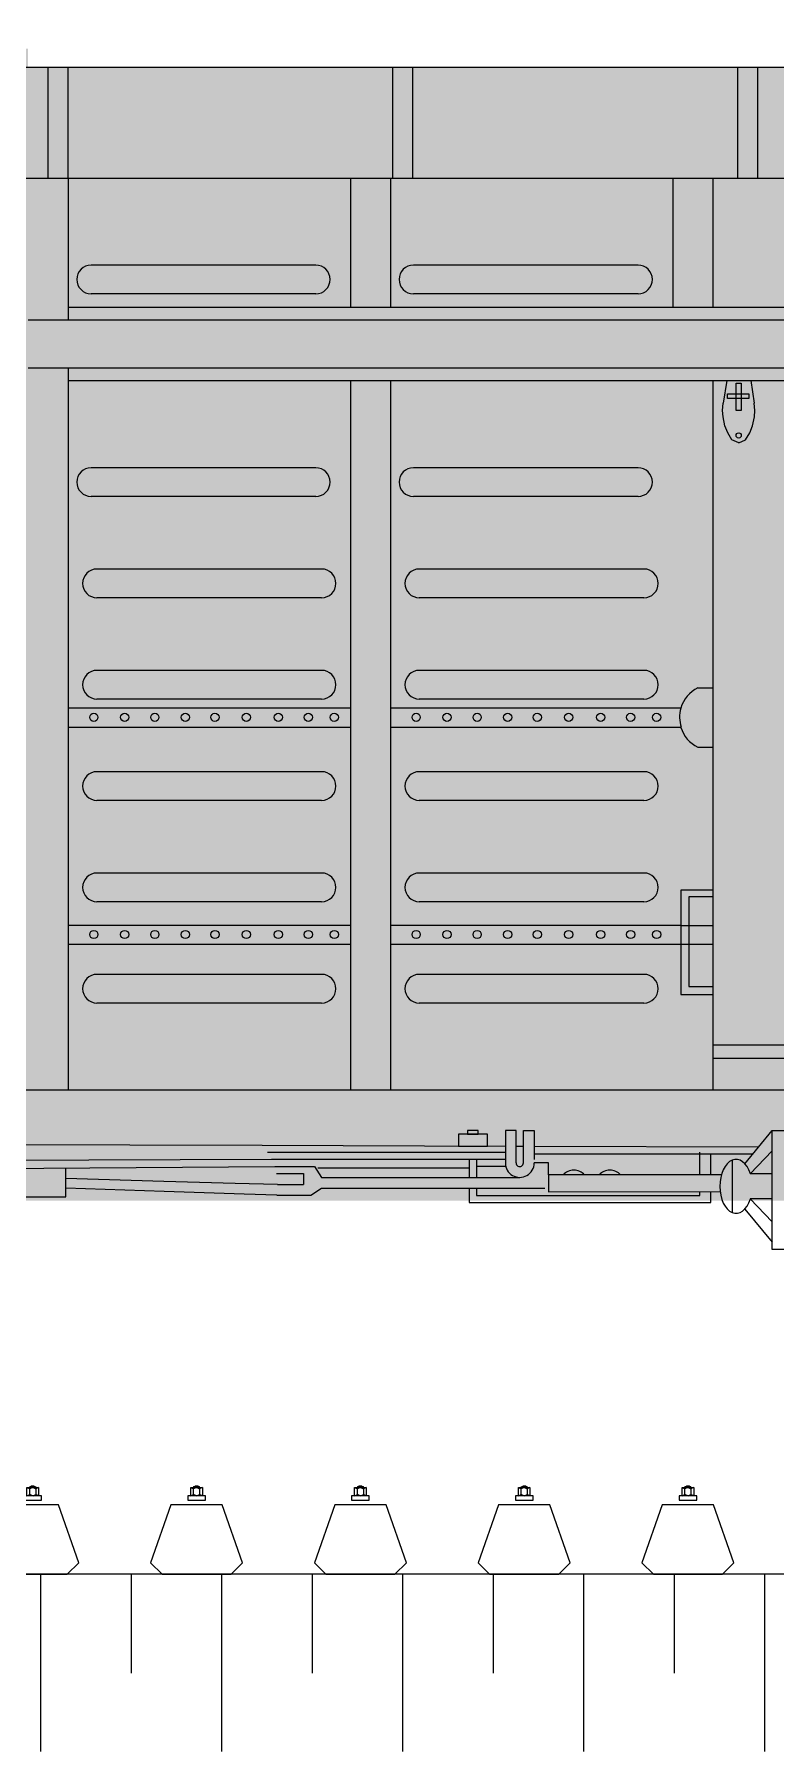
# Model space of a CAD drawing. Extents: x -47970 to 37163, y -191118 to -99096.
# Drawn here: x -5991 to -3533, y -144646 to -138948 of the extents above; entities that cross this region are included whole.
import ezdxf

# ---------------------------------------------------------------- set-up
doc = ezdxf.new("R2010")
doc.units = 0
doc.header["$LTSCALE"] = 45
doc.header["$MEASUREMENT"] = 0
doc.linetypes.add('K5LT_THIN', pattern=[0])
for name, color, linetype, lineweight in [('2.Тонкая', 7, 'CONTINUOUS', 18), ('второстепенные', 7, 'CONTINUOUS', 25), ('линии', 7, 'CONTINUOUS', 35), ('штриховка', 7, 'CONTINUOUS', 9)]:
    doc.layers.add(name, color=color, linetype=linetype, lineweight=lineweight)
doc.layers.add('R', color=1, linetype='CONTINUOUS')

# ---------------------------------------------------------------- blocks, each defined once
blk = doc.blocks.new('*U88')
at = {"layer": 'штриховка', "ltscale": 100, "true_color": 0xffffff}
h = blk.add_hatch(color=7, dxfattribs=at)
h.dxf.hatch_style = 1
edge = h.paths.add_edge_path()
edge.add_line((6859.5, 4171.8), (6859.6, 4223))
edge.add_line((6859.6, 4223), (6859.6, 4530.7))
edge.add_arc((6800.4, 4530.7), 59.2, 0, 90)
edge.add_line((6800.4, 4589.9), (-6800.4, 4589.9))
edge.add_arc((-6800.4, 4530.7), 59.2, 90, 180)
edge.add_line((-6859.6, 4530.7), (-6859.6, 4223))
edge.add_line((-6859.6, 4223), (-6859.6, 4057.8))
edge.add_line((-6859.6, 4057.8), (-6859.5, 4057.8))
edge.add_line((-6859.5, 4057.8), (-6859.5, 1197.2))
edge.add_line((-6859.5, 1197.2), (-6934.8, 1197.2))
edge.add_line((-6934.8, 1197.2), (-6934.8, 830.7))
edge.add_line((-6934.8, 830.7), (-6361, 830.7))
edge.add_ellipse((-5949.5, 501.3), major_axis=(0, 527.1), ratio=1, start_angle=411.3283, end_angle=521.9971)
edge.add_line((-6112.4, 0), (-5786.6, 0))
edge.add_ellipse((-5949.5, 501.3), major_axis=(0, 527.1), ratio=1, start_angle=198.0029, end_angle=234.647)
edge.add_ellipse((-5949.5, 501.3), major_axis=(0, 527.1), ratio=1, start_angle=234.647, end_angle=237.3136)
edge.add_line((-5505.9, 216.7), (-5473.6, 221.6))
edge.add_ellipse((-5520.8, 294.2), major_axis=(0, 86.6), ratio=1, start_angle=213.0505, end_angle=238.1758)
edge.add_line((-5447.2, 248.5), (-5431, 228.4))
edge.add_ellipse((-5377.5, 271.7), major_axis=(0, 68.8), ratio=1, start_angle=128.9623, end_angle=166.6331)
edge.add_ellipse((-5377.5, 271.7), major_axis=(0, 68.8), ratio=1, start_angle=166.6331, end_angle=180)
edge.add_line((-5377.5, 202.8), (-4999.8, 202.8))
edge.add_line((-4999.8, 202.8), (-4622.1, 202.8))
edge.add_ellipse((-4622.1, 271.7), major_axis=(0, 68.8), ratio=1, start_angle=180, end_angle=193.3669)
edge.add_ellipse((-4622.1, 271.7), major_axis=(0, 68.8), ratio=1, start_angle=193.3669, end_angle=231.0377)
edge.add_line((-4568.5, 228.4), (-4552.3, 248.5))
edge.add_ellipse((-4478.7, 294.2), major_axis=(0, 86.6), ratio=1, start_angle=121.8242, end_angle=146.9495)
edge.add_line((-4525.9, 221.6), (-4493.7, 216.7))
edge.add_ellipse((-4050, 501.3), major_axis=(0, 527.1), ratio=1, start_angle=122.6864, end_angle=125.353)
edge.add_ellipse((-4050, 501.3), major_axis=(0, 527.1), ratio=1, start_angle=125.353, end_angle=161.9971)
edge.add_line((-4212.9, 0), (-3887.1, 0))
edge.add_ellipse((-4050, 501.3), major_axis=(0, 527.1), ratio=1, start_angle=198.0029, end_angle=308.6717)
edge.add_line((-3638.5, 830.7), (3638.5, 830.7))
edge.add_ellipse((4050, 501.3), major_axis=(0, 527.1), ratio=1, start_angle=51.3283, end_angle=161.9971)
edge.add_line((3887.1, 0), (4212.9, 0))
edge.add_ellipse((4050, 501.3), major_axis=(0, 527.1), ratio=1, start_angle=198.0029, end_angle=234.647)
edge.add_ellipse((4050, 501.3), major_axis=(0, 527.1), ratio=1, start_angle=234.647, end_angle=237.3136)
edge.add_line((4493.7, 216.7), (4525.9, 221.6))
edge.add_ellipse((4478.7, 294.2), major_axis=(0, 86.6), ratio=1, start_angle=213.0505, end_angle=238.1758)
edge.add_line((4552.3, 248.5), (4568.5, 228.4))
edge.add_ellipse((4622.1, 271.7), major_axis=(0, 68.8), ratio=1, start_angle=128.9623, end_angle=166.6331)
edge.add_ellipse((4622.1, 271.7), major_axis=(0, 68.8), ratio=1, start_angle=166.6331, end_angle=180)
edge.add_line((4622.1, 202.8), (4999.8, 202.8))
edge.add_line((4999.8, 202.8), (5377.5, 202.8))
edge.add_ellipse((5377.5, 271.7), major_axis=(0, 68.8), ratio=1, start_angle=180, end_angle=193.3669)
edge.add_ellipse((5377.5, 271.7), major_axis=(0, 68.8), ratio=1, start_angle=193.3669, end_angle=231.0377)
edge.add_line((5431, 228.4), (5447.2, 248.5))
edge.add_ellipse((5520.8, 294.2), major_axis=(0, 86.6), ratio=1, start_angle=121.8242, end_angle=146.9495)
edge.add_line((5473.6, 221.6), (5505.9, 216.7))
edge.add_ellipse((5949.5, 501.3), major_axis=(0, 527.1), ratio=1, start_angle=122.6864, end_angle=125.353)
edge.add_ellipse((5949.5, 501.3), major_axis=(0, 527.1), ratio=1, start_angle=125.353, end_angle=161.9971)
edge.add_line((5786.6, 0), (6112.4, 0))
edge.add_ellipse((5949.5, 501.3), major_axis=(0, 527.1), ratio=1, start_angle=-161.9971, end_angle=-51.3283)
edge.add_line((6361, 830.7), (6934.8, 830.7))
edge.add_line((6934.8, 830.7), (6934.8, 1197.2))
edge.add_line((6934.8, 1197.2), (6859.5, 1197.2))
edge.add_line((6859.5, 1197.2), (6859.5, 4171.8))
h.paths.add_polyline_path([(7365, 1143), (7379.6, 1178.4), (7415, 1193), (7271.6, 1193), (7247.6, 1181), (7199.3, 1116.7), (7175.3, 1104.7), (6934.8, 1104.7), (6934.8, 876.8), (7008, 914.2), (7059.5, 910.6), (7188, 820.4), (7285.7, 810.7), (7431.2, 874.6), (7365, 903.7)])
h.paths.add_polyline_path([(6934.8, 4171.8), (6859.6, 4171.8), (6859.5, 1197.2), (6934.8, 1197.2)], flags=17)
h.paths.add_polyline_path([(-6934.8, 1114.7), (-7092.8, 1114.7), (-7115.9, 1126.3), (-7164.3, 1189.9), (-7189.1, 1203), (-7365, 1203), (-7365, 891.8), (-7203.2, 820.8), (-7153.1, 812.8), (-7104.6, 830.8), (-6977, 920.7), (-6934.8, 923.6)])
h.paths.add_polyline_path([(-7365, 1203), (-7401.3, 1188), (-7415, 1153), (-7415, 913.7), (-7365, 891.8)])
h.paths.add_polyline_path([(-6859.6, 4057.8), (-6934.8, 4057.8), (-6934.8, 1197.2), (-6859.5, 1197.2)], flags=17)
h.paths.add_polyline_path([(-3703, 4700), (-4216, 4700), (-4216, 4652.7), (-3703, 4652.7)])
h.paths.add_polyline_path([(-3703, 4652.7), (-4216, 4652.7), (-4216, 4589.9), (-3703, 4589.9)])
h.paths.add_polyline_path([(-4216, 4652.7), (-4431.6, 4652.7), (-4431.6, 4589.9), (-4216, 4589.9)])
h.paths.add_polyline_path([(-3495.9, 4652.7), (-3703, 4652.7), (-3703, 4589.9), (-3495.9, 4589.9)])
h.paths.add_polyline_path([(4431.6, 4652.7), (4216, 4652.7), (4216, 4589.9), (4431.6, 4589.9)])
h.paths.add_polyline_path([(4216, 4652.7), (3703, 4652.7), (3703, 4589.9), (4216, 4589.9)])
h.paths.add_polyline_path([(4216, 4700), (3703, 4700), (3703, 4652.7), (4216, 4652.7)])
h.paths.add_polyline_path([(3703, 4652.7), (3495.9, 4652.7), (3495.9, 4589.9), (3703, 4589.9)])
at = {"layer": '2.Тонкая'}
for p, q in [((6800.4, 4589.9), (-6800.4, 4589.9)), ((-6859.6, 4223), (6859.6, 4223)), ((-3495.9, 3753.2), (0, 3753.2)), ((-3495.9, 3593.5), (0, 3593.5)), ((-1226.3, 3551.1), (-1226.3, 1197.2)), ((-1226.3, 1347.2), (1226.3, 1347.2)), ((-1226.3, 1302.7), (1226.3, 1302.7)), ((6859.5, 1197.2), (-6859.5, 1197.2))]:
    blk.add_line(p, q, dxfattribs=at)
at = {"layer": '2.Тонкая', "color": 253}
for p, q in [((-3429.5, 4223), (-3429.5, 4589.9)), ((-3363.2, 4223), (-3363.2, 4589.9)), ((-2286.5, 4223), (-2286.5, 4589.9)), ((-2220.2, 4223), (-2220.2, 4589.9)), ((-1143.3, 4223), (-1143.3, 4589.9)), ((-1076.9, 4223), (-1076.9, 4589.9)), ((-3363.2, 4223), (-3363.2, 3753.2)), ((-2427.4, 4223), (-2427.4, 3794.9)), ((-2294.7, 4223), (-2294.7, 3794.9)), ((-1359, 4223), (-1359, 3794.9)), ((-1226.3, 4223), (-1226.3, 3794.9)), ((-2542.3, 3934.5), (-3286.7, 3934.5)), ((-1473.9, 3934.5), (-2218.3, 3934.5)), ((-2542.3, 3839.1), (-3286.7, 3839.1)), ((-1473.9, 3839.1), (-2218.3, 3839.1)), ((-3363.2, 3794.9), (0, 3794.9)), ((-3363.2, 3593.5), (-3363.2, 1197.2)), ((-3363.2, 3551.1), (0, 3551.1)), ((-2427.4, 3551.1), (-2427.4, 1197.2)), ((-2294.7, 3551.1), (-2294.7, 1197.2)), ((-1180, 3551.1), (-1191.4, 3476.4)), ((-1100.4, 3551.1), (-1089, 3476.4)), ((-1193.3, 3452), (-1191.4, 3476.4)), ((-1087.1, 3452), (-1089, 3476.4)), ((-1192.1, 3430.9), (-1193.3, 3452)), ((-1185.8, 3401.5), (-1192.1, 3430.9)), ((-1094.6, 3401.5), (-1088.3, 3430.9)), ((-1088.3, 3430.9), (-1087.1, 3452)), ((-1176.7, 3378.3), (-1185.8, 3401.5)), ((-1162.8, 3354.7), (-1176.7, 3378.3)), ((-1117.6, 3354.7), (-1103.7, 3378.3)), ((-1103.7, 3378.3), (-1094.6, 3401.5)), ((-1140.2, 3344.2), (-1162.8, 3354.7)), ((-1140.2, 3344.2), (-1117.6, 3354.7)), ((-2542.3, 3262.1), (-3286.7, 3262.1)), ((-1473.9, 3262.1), (-2218.3, 3262.1)), ((-2542.3, 3166.7), (-3286.7, 3166.7)), ((-1473.9, 3166.7), (-2218.3, 3166.7)), ((-2523.1, 2925.9), (-3267.5, 2925.9)), ((-1454.7, 2925.9), (-2199, 2925.9)), ((-2523.1, 2830.5), (-3267.5, 2830.5)), ((-1454.7, 2830.5), (-2199, 2830.5)), ((-2523.1, 2589.7), (-3267.5, 2589.7)), ((-1454.7, 2589.7), (-2199, 2589.7)), ((-1275.7, 2532.1), (-1226.3, 2532.1)), ((-2427.4, 2464.2), (-3363.2, 2464.2)), ((-2523.1, 2494.3), (-3267.5, 2494.3)), ((-1331.9, 2464.2), (-2294.7, 2464.2)), ((-1454.7, 2494.3), (-2199, 2494.3)), ((-2427.4, 2400.5), (-3363.2, 2400.5)), ((-1331.9, 2400.5), (-2294.7, 2400.5)), ((-1275.7, 2334.9), (-1226.3, 2334.9)), ((-2523.1, 2253.5), (-3267.5, 2253.5)), ((-1454.7, 2253.5), (-2199, 2253.5)), ((-2523.1, 2158.1), (-3267.5, 2158.1)), ((-1454.7, 2158.1), (-2199, 2158.1)), ((-2523.1, 1917.3), (-3267.5, 1917.3)), ((-1454.7, 1917.3), (-2199, 1917.3)), ((-1226.3, 1860.5), (-1331.9, 1860.5)), ((-1331.9, 1860.5), (-1331.9, 1514.5)), ((-1226.3, 1838.8), (-1305.3, 1838.8)), ((-1305.3, 1838.8), (-1305.3, 1541.1)), ((-2523.1, 1821.9), (-3267.5, 1821.9)), ((-1454.7, 1821.9), (-2199, 1821.9)), ((-2427.4, 1743.4), (-3363.2, 1743.4)), ((-1331.9, 1743.4), (-2294.7, 1743.4)), ((-1331.9, 1743.4), (-1226.3, 1743.4)), ((-2427.4, 1679.7), (-3363.2, 1679.7)), ((-1331.9, 1679.7), (-2294.7, 1679.7)), ((-1226.3, 1679.7), (-1331.9, 1679.7)), ((-2523.1, 1581.1), (-3267.5, 1581.1)), ((-1454.7, 1581.1), (-2199, 1581.1)), ((-1305.3, 1541.1), (-1226.3, 1541.1)), ((-2895.3, 1485.7), (-3267.5, 1485.7)), ((-2523.1, 1485.7), (-2895.3, 1485.7)), ((-1826.9, 1485.7), (-2199, 1485.7)), ((-1454.7, 1485.7), (-1826.9, 1485.7)), ((-1331.9, 1514.5), (-1226.3, 1514.5)), ((-1973.4, 1050.9), (-2069, 1050.9)), ((-2069, 1050.9), (-2069, 1011)), ((-2003.3, 1062.8), (-2039.2, 1062.8)), ((-2039.2, 1062.8), (-2039.2, 1050.9)), ((-2039.2, 1050.9), (-2003.3, 1050.9)), ((-2003.3, 1050.9), (-2003.3, 1062.8)), ((-1973.4, 1011), (-1973.4, 1050.9)), ((-1877.9, 1062.8), (-1913.7, 1062.8)), ((-1913.7, 1062.8), (-1913.7, 955.3)), ((-1877.9, 955.3), (-1877.9, 1062.8)), ((-1854, 955.3), (-1854, 1062.8)), ((-1854, 1062.8), (-1818.1, 1062.8)), ((-1818.1, 1062.8), (-1818.1, 967.2)), ((-1119.9, 952.8), (-1029.7, 1062.8)), ((-1029.7, 668.6), (-1029.7, 1062.8)), ((-1029.7, 1062.8), (-683.2, 1062.8)), ((-2719.8, 1013), (-3939.9, 1016.8)), ((-1913.7, 1010.4), (-2719.8, 1013)), ((-2702.2, 991.1), (-1913.7, 991.1)), ((-2069, 1011), (-1973.4, 1011)), ((-1854, 1010.3), (-1877.9, 1010.3)), ((-1074.8, 1007.8), (-1818.1, 1010.1)), ((-1093.6, 984.8), (-1818.1, 984.8)), ((-1268.6, 916.2), (-1268.6, 991.1)), ((-1232.8, 916.2), (-1232.8, 984.8)), ((-1101.6, 919.4), (-1029.7, 995.4)), ((-3796.7, 963.6), (-2688.5, 968.1)), ((-3750.8, 935.3), (-2678.3, 943.3)), ((-3371.2, 843.4), (-3371.2, 935.3)), ((-2688.5, 968.1), (-1913.7, 968.1)), ((-2678.3, 943.3), (-2546.9, 943.3)), ((-2672.3, 920.7), (-2582.7, 920.7)), ((-2582.7, 920.7), (-2582.7, 883.6)), ((-2546.9, 943.3), (-2523, 907.5)), ((-2033.2, 937.8), (-2534.9, 937.8)), ((-2033.2, 968.1), (-2033.2, 907.5)), ((-2009.3, 968.1), (-2009.3, 907.5)), ((-1913.7, 943.3), (-2009.3, 943.3)), ((-1770.4, 955.3), (-1818.1, 955.3)), ((-1770.4, 916.2), (-1770.4, 955.3)), ((-1197.6, 916.2), (-1770.4, 916.2)), ((-1770.4, 916.2), (-1770.4, 859.7)), ((-1161.1, 790.3), (-1161.1, 965)), ((-1029.7, 919.4), (-1101.6, 919.4)), ((-3046.1, 893.8), (-3371.2, 903.4)), ((-3045, 861), (-3371.2, 871.7)), ((-2809.8, 886.8), (-3046.1, 893.8)), ((-2779.4, 852.3), (-3045, 861)), ((-2668.6, 883.6), (-2809.8, 886.8)), ((-2668.6, 883.6), (-2582.7, 883.6)), ((-2558.8, 848.8), (-2523, 871.7)), ((-2523, 907.5), (-1865.9, 907.5)), ((-2523, 871.7), (-1782.3, 871.7)), ((-2033.2, 871.7), (-2033.2, 823.9)), ((-2009.3, 871.7), (-2009.3, 847.8)), ((-1770.4, 859.7), (-1201.9, 860.5)), ((-1268.6, 847.8), (-1268.6, 860.4)), ((-1232.8, 823.9), (-1232.8, 860.5)), ((-3649, 843.4), (-3371.2, 843.4)), ((-2671.8, 848.8), (-2779.4, 852.3)), ((-2671.8, 848.8), (-2558.8, 848.8)), ((-2033.2, 823.9), (-1232.8, 823.9)), ((-2009.3, 847.8), (-1268.6, 847.8)), ((-1119.9, 802.5), (-1029.7, 692.5)), ((-1029.7, 835.8), (-1101.6, 835.8)), ((-1101.6, 835.8), (-1029.7, 759.9)), ((-981.9, 668.6), (-1029.7, 668.6))]:
    blk.add_line(p, q, dxfattribs=at)
for centre, radius in [((-1140.2, 3369.1), 8.64), ((-3277.8, 2434), 13.6), ((-3175.7, 2434), 13.6), ((-3075.6, 2434), 13.6), ((-2974.5, 2434), 13.6), ((-2876.5, 2434), 13.6), ((-2772.3, 2434), 13.6), ((-2666.1, 2434), 13.6), ((-2567, 2434), 13.6), ((-2480.9, 2434), 13.6), ((-2209.3, 2434), 13.6), ((-2107.2, 2434), 13.6), ((-2007.1, 2434), 13.6), ((-1906, 2434), 13.6), ((-1808, 2434), 13.6), ((-1703.9, 2434), 13.6), ((-1597.6, 2434), 13.6), ((-1498.6, 2434), 13.6), ((-1412.4, 2434), 13.6), ((-3277.8, 1713.2), 13.6), ((-3175.7, 1713.2), 13.6), ((-3075.6, 1713.2), 13.6), ((-2974.5, 1713.2), 13.6), ((-2876.5, 1713.2), 13.6), ((-2772.3, 1713.2), 13.6), ((-2666.1, 1713.2), 13.6), ((-2567, 1713.2), 13.6), ((-2480.9, 1713.2), 13.6), ((-2209.3, 1713.2), 13.6), ((-2107.2, 1713.2), 13.6), ((-2007.1, 1713.2), 13.6), ((-1906, 1713.2), 13.6), ((-1808, 1713.2), 13.6), ((-1703.9, 1713.2), 13.6), ((-1597.6, 1713.2), 13.6), ((-1498.6, 1713.2), 13.6), ((-1412.4, 1713.2), 13.6)]:
    blk.add_circle(centre, radius, dxfattribs=at)
for centre, radius, start, end in [((-3286.7, 3886.8), 47.7, 90, 270), ((-2542.3, 3886.8), 47.7, 270, 90), ((-2218.3, 3886.8), 47.7, 90, 270), ((-1473.9, 3886.8), 47.7, 270, 90), ((-3286.7, 3214.4), 47.7, 90, 270), ((-2542.3, 3214.4), 47.7, 270, 90), ((-2218.3, 3214.4), 47.7, 90, 270), ((-1473.9, 3214.4), 47.7, 270, 90), ((-3267.5, 2878.2), 47.7, 90, 270), ((-2523.1, 2878.2), 47.7, 270, 90), ((-2199, 2878.2), 47.7, 90, 270), ((-1454.7, 2878.2), 47.7, 270, 90), ((-3267.5, 2542), 47.7, 90, 270), ((-2523.1, 2542), 47.7, 270, 90), ((-2199, 2542), 47.7, 90, 270), ((-1454.7, 2542), 47.7, 270, 90), ((-1226.3, 2434), 109.8, 116.7616, 164.069), ((-1226.3, 2434), 109.8, 164.069, 197.6116), ((-1226.3, 2434), 110.8, 197.6116, 243.4924), ((-3267.5, 2205.8), 47.7, 90, 270), ((-2523.1, 2205.8), 47.7, 270, 90), ((-2199, 2205.8), 47.7, 90, 270), ((-1454.7, 2205.8), 47.7, 270, 90), ((-3267.5, 1869.6), 47.7, 90, 270), ((-2523.1, 1869.6), 47.7, 270, 90), ((-2199, 1869.6), 47.7, 90, 270), ((-1454.7, 1869.6), 47.7, 270, 90), ((-3267.5, 1533.4), 47.7, 90, 270), ((-2523.1, 1533.4), 47.7, 270, 90), ((-2199, 1533.4), 47.7, 90, 270), ((-1454.7, 1533.4), 47.7, 270, 90)]:
    blk.add_arc(centre, radius, start, end, dxfattribs=at)
for centre, major_axis, ratio, start_param, end_param in [((-1149.1, 877.6), (0, 89.6), 0.6, 5.197907, 10.510056), ((-1865.9, 955.3), (0, 47.8), 1, 1.570796, 4.712389), ((-1865.9, 955.3), (0, 11.9), 1, 1.570796, 4.712389), ((-1686.7, 881.5), (0, 49.9), 1, 5.48286, 7.08351), ((-1567.3, 881.5), (0, 49.9), 1, 5.48286, 7.08351)]:
    blk.add_ellipse(centre, major_axis=major_axis, ratio=ratio, start_param=start_param, end_param=end_param, dxfattribs=at)
at = {"layer": 'R', "color": 7, "linetype": 'K5LT_THIN', "lineweight": 18}
for p, q in [((-1148.9, 3542.2), (-1131.6, 3542.2)), ((-1148.9, 3451.9), (-1148.9, 3542.2)), ((-1131.6, 3542.2), (-1131.6, 3451.9)), ((-1176.9, 3507), (-1106.5, 3507)), ((-1176.9, 3491.5), (-1176.9, 3507)), ((-1106.5, 3491.5), (-1176.9, 3491.5)), ((-1106.5, 3507), (-1106.5, 3491.5)), ((-1131.6, 3451.9), (-1148.9, 3451.9))]:
    blk.add_line(p, q, dxfattribs=at)
blk = doc.blocks.new('A$C37834B56')
at = {"layer": 'второстепенные'}
for p, q in [((55.7, 15.1), (114.3, 15.1)), ((55.7, 0), (55.7, 15.1)), ((114.3, 0), (55.7, 0)), ((104.2, 42.2), (65.8, 42.2)), ((65.8, 42.2), (65.8, 15.1)), ((65.8, 42.2), (75, 38.2)), ((65.8, 15.1), (75, 19.3)), ((65.8, 15.1), (104.2, 15.1)), ((75, 42.2), (95, 42.2)), ((84.2, 42.2), (75, 38.2)), ((75, 38.2), (75, 19.3)), ((84.2, 15.1), (75, 19.3)), ((80, 47.2), (90, 47.2)), ((85.8, 42.2), (95, 38.2)), ((85.8, 15.1), (95, 19.3)), ((104.2, 42.2), (95, 38.2)), ((95, 19.3), (95, 38.2)), ((104.2, 15.1), (95, 19.3)), ((104.2, 15.1), (104.2, 42.2)), ((114.3, 15.1), (114.3, 0))]:
    blk.add_line(p, q, dxfattribs=at)
for centre, start, end in [((80, 42.2), 90, 180), ((90, 42.2), 0, 90)]:
    blk.add_arc(centre, 5, start, end, dxfattribs=at)
blk = doc.blocks.new('A$C06FD76E9')
at = {"layer": 'второстепенные', "ltscale": 1000}
blk.add_lwpolyline([(-85.2, -230), (-123.2, -192), (-55.7, 0), (114.3, 0), (181.8, -192), (143.8, -230)], close=True, dxfattribs=at)
blk = doc.blocks.new('*U259')
at = {"layer": '2.Тонкая', "ltscale": 1000, "xscale": -1}
for p in [(-186.5, 40.7), (356.5, 40.7), (356.5, 40.7)]:
    blk.add_blockref('A$C37834B56', p, dxfattribs=at)
at = {"layer": 'второстепенные', "ltscale": 1000, "xscale": -1}
for p in [(-242.2, 25), (300.8, 25), (300.8, 25)]:
    blk.add_blockref('A$C06FD76E9', p, dxfattribs=at)
blk = doc.blocks.new('*U260')
at = {"layer": 'линии', "color": 0, "linetype": 'ByBlock', "lineweight": -2, "transparency": 16777216}
for p in [(41268, 0), (41811, 0), (42354, 0), (42897, 0), (43440, 0), (43983, 0)]:
    blk.add_blockref('*U259', p, dxfattribs=at)
blk = doc.blocks.new('*U257')
at = {"layer": '2.Тонкая', "color": 56, "ltscale": 1000, "true_color": 0x808000}
for p, q in [((-150, 295.2), (-150, -295.2)), ((-150, 295.2), (450, 295.2)), ((150, 295.2), (150, -35.3))]:
    blk.add_line(p, q, dxfattribs=at)
blk = doc.blocks.new('*U258')
at = {"layer": 'линии', "color": 0, "linetype": 'ByBlock', "lineweight": -2, "transparency": 16777216}
for p in [(41400, 0), (42000, 0), (42600, 0), (43200, 0), (43800, 0), (44400, 0)]:
    blk.add_blockref('*U257', p, dxfattribs=at)

msp = doc.modelspace()

# ---------------------------------------------------------------- block references
at = {"layer": 'линии'}
for name, p in [('*U88', (-2515.6, -143647.8)), ('*U260', (-47535.4, -143852.3)), ('*U258', (-47819.8, -144350.5))]:
    msp.add_blockref(name, p, dxfattribs=at)

doc.saveas('drawing.dxf')
